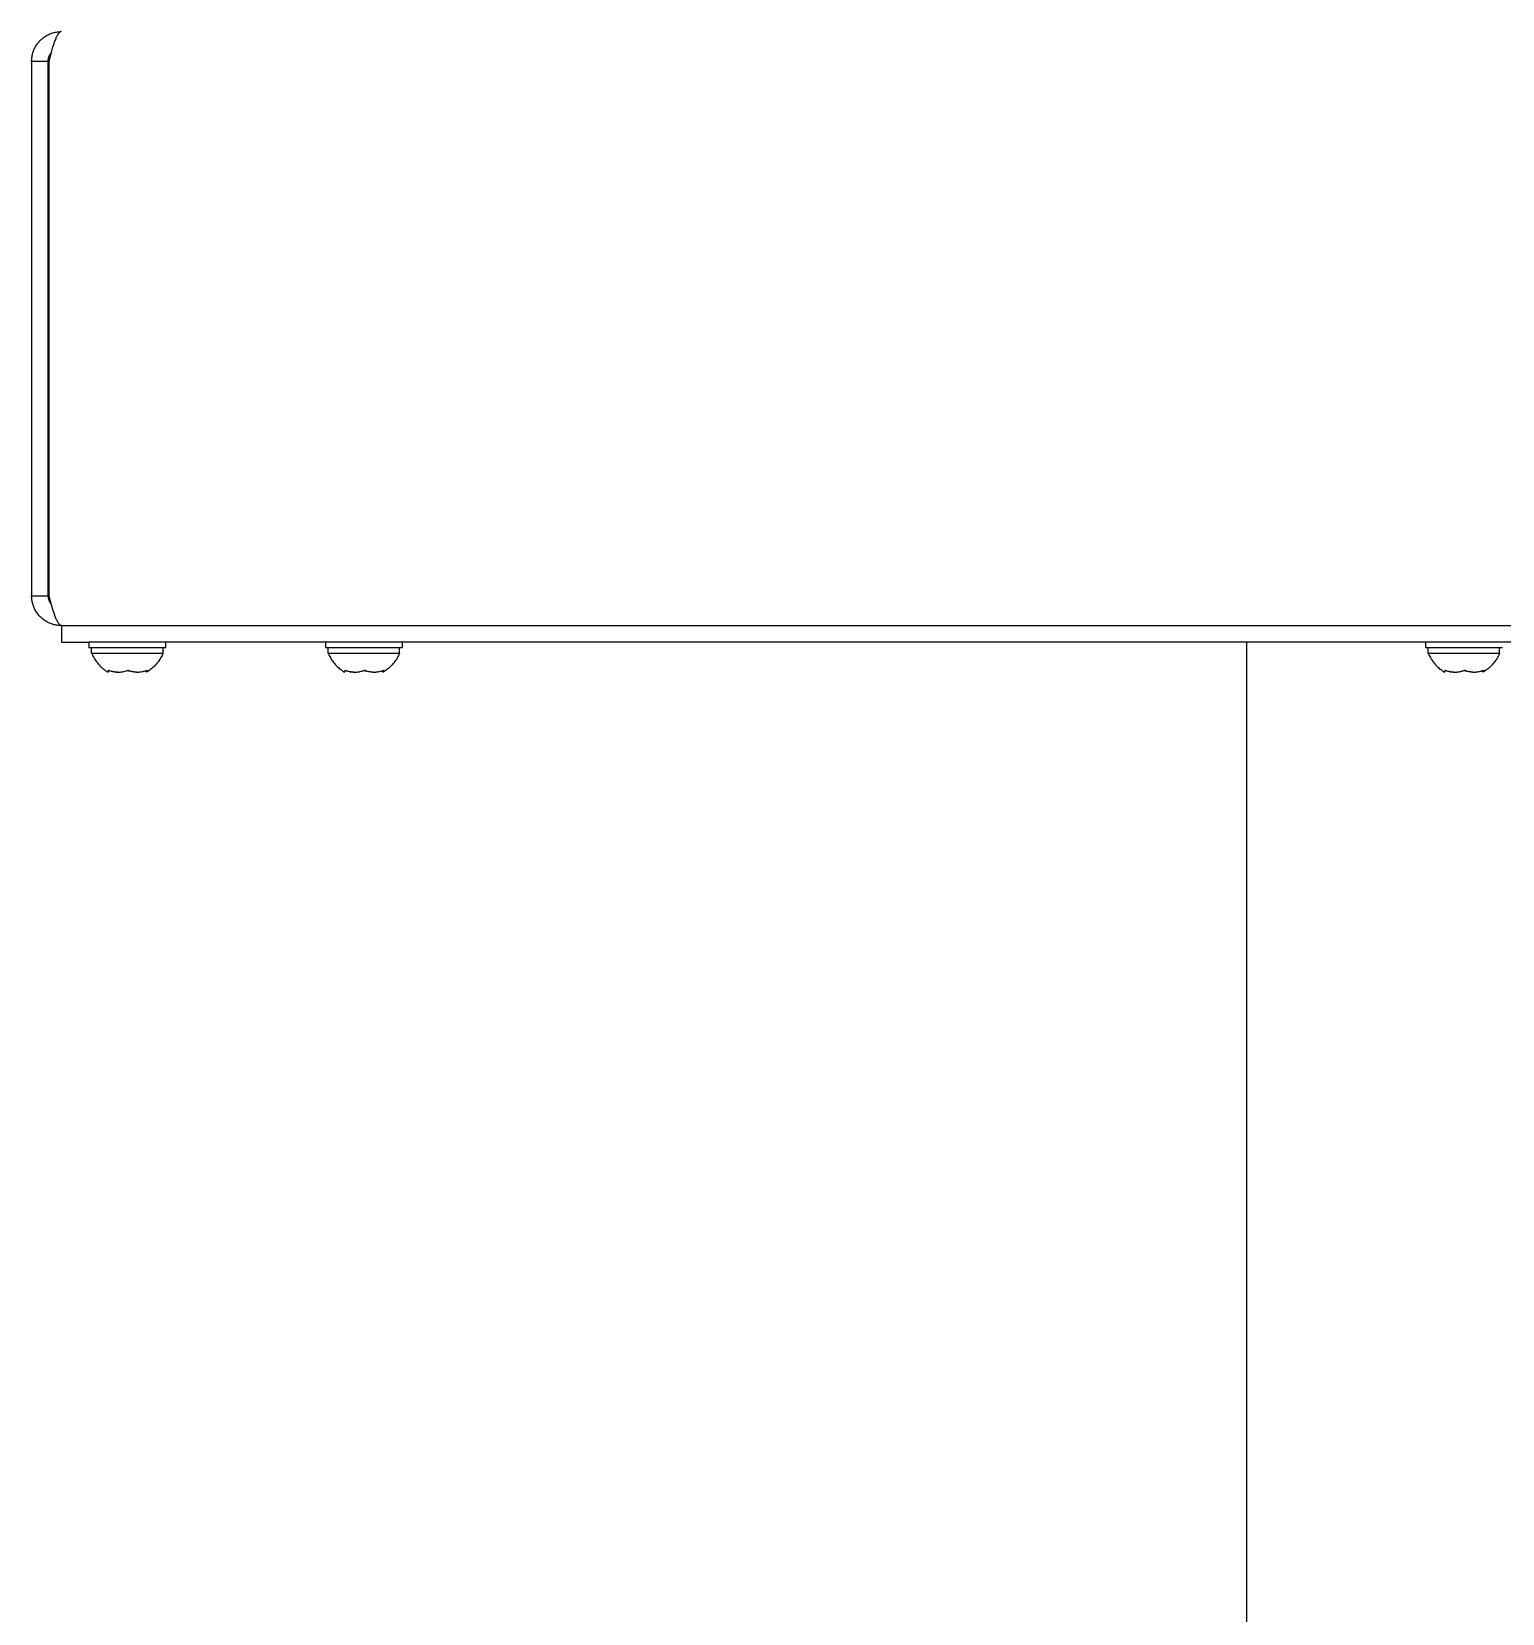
# Model space of a CAD drawing. Header units: millimetres. Extents: x -2542 to 6192, y -257 to 5845.
# Drawn here: x -316.1 to -48.7, y 3750.3 to 4037.9 of the extents above; entities that cross this region are included whole.
import ezdxf

# ---------------------------------------------------------------- set-up
doc = ezdxf.new("R2010")
doc.units = ezdxf.units.MM
doc.header["$MEASUREMENT"] = 0
doc.layers.add('Utwórz2D linie widoczne', color=7, linetype='Continuous', true_color=0x000000)

msp = doc.modelspace()

# ---------------------------------------------------------------- linework, layer by layer
at = {"layer": 'Utwórz2D linie widoczne'}
for p, q in [((-315.35, 4035.17), (-315.25, 4035.33)), ((-315.25, 4035.33), (-315.16, 4035.47)), ((-315.16, 4035.47), (-315.06, 4035.62)), ((-315.06, 4035.62), (-314.95, 4035.76)), ((-314.95, 4035.76), (-314.84, 4035.9)), ((-314.84, 4035.9), (-314.73, 4036.03)), ((-314.73, 4036.03), (-314.61, 4036.17)), ((-314.61, 4036.17), (-314.49, 4036.29)), ((-314.49, 4036.29), (-314.36, 4036.42)), ((-314.36, 4036.42), (-314.23, 4036.53)), ((-314.23, 4036.53), (-314.09, 4036.65)), ((-314.09, 4036.65), (-313.96, 4036.76)), ((-313.96, 4036.76), (-313.81, 4036.86)), ((-313.81, 4036.86), (-313.67, 4036.96)), ((-313.67, 4036.96), (-313.52, 4037.06)), ((-313.52, 4037.06), (-313.37, 4037.15)), ((-313.37, 4037.15), (-313.21, 4037.24)), ((-313.21, 4037.24), (-313.06, 4037.32)), ((-313.06, 4037.32), (-312.9, 4037.39)), ((-312.9, 4037.39), (-312.74, 4037.46)), ((-312.74, 4037.46), (-312.57, 4037.53)), ((-312.57, 4037.53), (-312.4, 4037.59)), ((-312.4, 4037.59), (-312.24, 4037.64)), ((-312.11, 4035.46), (-312.25, 4035.02)), ((-312.24, 4037.64), (-312.07, 4037.69)), ((-311.96, 4035.9), (-312.11, 4035.46)), ((-312.07, 4037.69), (-311.9, 4037.73)), ((-311.84, 4036.24), (-311.96, 4035.9)), ((-311.9, 4037.73), (-311.72, 4037.77)), ((-311.7, 4036.58), (-311.84, 4036.24)), ((-311.72, 4037.77), (-311.54, 4037.8)), ((-311.64, 4036.72), (-311.7, 4036.58)), ((-311.58, 4036.86), (-311.64, 4036.72)), ((-311.52, 4037), (-311.58, 4036.86)), ((-311.54, 4037.8), (-311.36, 4037.83)), ((-311.45, 4037.13), (-311.52, 4037)), ((-311.39, 4037.24), (-311.45, 4037.13)), ((-311.36, 4037.29), (-311.39, 4037.24)), ((-311.36, 4037.83), (-311.17, 4037.85)), ((-311.33, 4037.34), (-311.36, 4037.29)), ((-311.29, 4037.39), (-311.33, 4037.34)), ((-311.26, 4037.44), (-311.29, 4037.39)), ((-311.23, 4037.49), (-311.26, 4037.44)), ((-311.19, 4037.54), (-311.23, 4037.49)), ((-311.16, 4037.57), (-311.19, 4037.54)), ((-311.17, 4037.85), (-310.99, 4037.86)), ((-311.14, 4037.6), (-311.16, 4037.57)), ((-311.11, 4037.63), (-311.14, 4037.6)), ((-311.09, 4037.65), (-311.11, 4037.63)), ((-311.08, 4037.67), (-311.09, 4037.65)), ((-311.06, 4037.68), (-311.08, 4037.67)), ((-311.05, 4037.7), (-311.06, 4037.68)), ((-311.03, 4037.71), (-311.05, 4037.7)), ((-311.02, 4037.72), (-311.03, 4037.71)), ((-311, 4037.74), (-311.02, 4037.72)), ((-310.98, 4037.75), (-311, 4037.74)), ((-310.99, 4037.86), (-310.8, 4037.87)), ((-310.97, 4037.76), (-310.98, 4037.75)), ((-310.95, 4037.78), (-310.97, 4037.76)), ((-310.93, 4037.79), (-310.95, 4037.78)), ((-310.92, 4037.79), (-310.93, 4037.79)), ((-310.91, 4037.8), (-310.92, 4037.79)), ((-310.89, 4037.81), (-310.91, 4037.8)), ((-310.88, 4037.82), (-310.89, 4037.81)), ((-310.86, 4037.83), (-310.88, 4037.82)), ((-310.85, 4037.83), (-310.86, 4037.83)), ((-310.83, 4037.84), (-310.85, 4037.83)), ((-310.82, 4037.85), (-310.83, 4037.84)), ((-310.81, 4037.85), (-310.82, 4037.85)), ((-310.8, 4037.85), (-310.81, 4037.85)), ((-310.79, 4037.85), (-310.8, 4037.85)), ((-310.78, 4037.86), (-310.79, 4037.86)), ((-310.79, 4037.86), (-310.79, 4037.85)), ((-310.77, 4037.86), (-310.78, 4037.86)), ((-310.76, 4037.86), (-310.77, 4037.86)), ((-310.75, 4037.87), (-310.76, 4037.86)), ((-310.74, 4037.87), (-310.75, 4037.87)), ((-310.75, 4037.87), (-310.75, 4037.87)), ((-310.73, 4037.87), (-310.74, 4037.87)), ((-310.72, 4037.87), (-310.73, 4037.87)), ((-310.71, 4037.87), (-310.72, 4037.87)), ((-310.71, 4037.87), (-310.71, 4037.87)), ((-316.07, 4032.65), (-316.06, 4032.83)), ((-316.07, 4032.47), (-316.07, 4032.65)), ((-313.07, 4032.47), (-316.07, 4032.47)), ((-316.07, 4032.47), (-316.07, 3935.27)), ((-316.06, 4032.83), (-316.04, 4033)), ((-316.04, 4033), (-316.02, 4033.18)), ((-316.02, 4033.18), (-316, 4033.35)), ((-316, 4033.35), (-315.97, 4033.53)), ((-315.97, 4033.53), (-315.93, 4033.7)), ((-315.93, 4033.7), (-315.89, 4033.87)), ((-315.89, 4033.87), (-315.84, 4034.04)), ((-315.84, 4034.04), (-315.78, 4034.21)), ((-315.78, 4034.21), (-315.72, 4034.38)), ((-315.72, 4034.38), (-315.66, 4034.54)), ((-315.66, 4034.54), (-315.59, 4034.7)), ((-315.59, 4034.7), (-315.51, 4034.86)), ((-315.51, 4034.86), (-315.43, 4035.02)), ((-315.43, 4035.02), (-315.35, 4035.17)), ((-313.07, 4032.56), (-313.06, 4032.64)), ((-313.07, 4032.47), (-313.07, 4032.56)), ((-313.07, 3935.27), (-313.07, 4032.47)), ((-313.06, 4032.72), (-313.05, 4032.81)), ((-313.06, 4032.64), (-313.06, 4032.72)), ((-313.05, 4032.81), (-313.03, 4032.89)), ((-313.03, 4032.89), (-313.02, 4032.97)), ((-313.02, 4032.97), (-313, 4033.05)), ((-313, 4033.05), (-312.98, 4033.13)), ((-312.98, 4033.13), (-312.95, 4033.21)), ((-312.25, 4035.02), (-312.97, 4032.47)), ((-312.97, 4032.47), (-312.97, 3935.27)), ((-312.95, 4033.21), (-312.93, 4033.29)), ((-312.93, 4033.29), (-312.9, 4033.37)), ((-312.9, 4033.37), (-312.86, 4033.45)), ((-312.86, 4033.45), (-312.83, 4033.52)), ((-312.83, 4033.52), (-312.79, 4033.6)), ((-312.79, 4033.6), (-312.75, 4033.67)), ((-312.75, 4033.67), (-312.71, 4033.74)), ((-312.71, 4033.74), (-312.66, 4033.81)), ((-312.66, 4033.81), (-312.61, 4033.88)), ((-312.61, 4033.88), (-312.56, 4033.95)), ((-316.07, 3935.27), (-313.07, 3935.27)), ((-316.07, 3935.09), (-316.07, 3935.27)), ((-316.06, 3934.91), (-316.07, 3935.09)), ((-316.04, 3934.72), (-316.06, 3934.91)), ((-316.02, 3934.54), (-316.04, 3934.72)), ((-313.07, 3935.27), (-313.07, 3935.19)), ((-313.07, 3935.19), (-313.06, 3935.11)), ((-313.06, 3935.11), (-313.06, 3935.03)), ((-313.06, 3935.03), (-313.05, 3934.95)), ((-313.05, 3934.95), (-313.04, 3934.87)), ((-313.04, 3934.87), (-313.02, 3934.79)), ((-313.02, 3934.79), (-313, 3934.71)), ((-313, 3934.71), (-312.98, 3934.64)), ((-312.98, 3934.64), (-312.96, 3934.56)), ((-312.97, 3935.27), (-312.52, 3933.71)), ((-315.99, 3934.36), (-316.02, 3934.54)), ((-315.96, 3934.18), (-315.99, 3934.36)), ((-315.92, 3934), (-315.96, 3934.18)), ((-315.87, 3933.82), (-315.92, 3934)), ((-315.82, 3933.64), (-315.87, 3933.82)), ((-315.76, 3933.47), (-315.82, 3933.64)), ((-315.69, 3933.29), (-315.76, 3933.47)), ((-315.62, 3933.12), (-315.69, 3933.29)), ((-315.55, 3932.95), (-315.62, 3933.12)), ((-315.46, 3932.79), (-315.55, 3932.95)), ((-315.38, 3932.63), (-315.46, 3932.79)), ((-315.28, 3932.47), (-315.38, 3932.63)), ((-315.18, 3932.31), (-315.28, 3932.47)), ((-315.08, 3932.16), (-315.18, 3932.31)), ((-314.97, 3932.01), (-315.08, 3932.16)), ((-314.86, 3931.87), (-314.97, 3932.01)), ((-314.74, 3931.73), (-314.86, 3931.87)), ((-314.62, 3931.59), (-314.74, 3931.73)), ((-312.96, 3934.56), (-312.93, 3934.48)), ((-312.93, 3934.48), (-312.91, 3934.41)), ((-312.91, 3934.41), (-312.88, 3934.33)), ((-312.88, 3934.33), (-312.84, 3934.26)), ((-312.84, 3934.26), (-312.81, 3934.18)), ((-312.81, 3934.18), (-312.77, 3934.11)), ((-312.77, 3934.11), (-312.73, 3934.04)), ((-312.73, 3934.04), (-312.69, 3933.97)), ((-312.69, 3933.97), (-312.64, 3933.91)), ((-312.64, 3933.91), (-312.59, 3933.84)), ((-312.59, 3933.84), (-312.55, 3933.78)), ((-312.52, 3933.71), (-312.2, 3932.64)), ((-312.2, 3932.64), (-312.05, 3932.2)), ((-312.05, 3932.2), (-311.9, 3931.77)), ((-311.9, 3931.77), (-311.77, 3931.43)), ((-314.49, 3931.46), (-314.62, 3931.59)), ((-314.35, 3931.33), (-314.49, 3931.46)), ((-314.22, 3931.2), (-314.35, 3931.33)), ((-314.08, 3931.09), (-314.22, 3931.2)), ((-313.93, 3930.97), (-314.08, 3931.09)), ((-313.78, 3930.86), (-313.93, 3930.97)), ((-313.63, 3930.76), (-313.78, 3930.86)), ((-313.47, 3930.66), (-313.63, 3930.76)), ((-313.32, 3930.57), (-313.47, 3930.66)), ((-313.15, 3930.48), (-313.32, 3930.57)), ((-312.99, 3930.4), (-313.15, 3930.48)), ((-312.82, 3930.32), (-312.99, 3930.4)), ((-312.65, 3930.25), (-312.82, 3930.32)), ((-312.48, 3930.19), (-312.65, 3930.25)), ((-312.3, 3930.13), (-312.48, 3930.19)), ((-312.13, 3930.07), (-312.3, 3930.13)), ((-311.95, 3930.03), (-312.13, 3930.07)), ((-311.77, 3929.99), (-311.95, 3930.03)), ((-311.77, 3931.43), (-311.71, 3931.27)), ((-311.59, 3929.95), (-311.77, 3929.99)), ((-311.71, 3931.27), (-311.64, 3931.1)), ((-311.64, 3931.1), (-311.57, 3930.96)), ((-311.4, 3929.92), (-311.59, 3929.95)), ((-311.57, 3930.96), (-311.51, 3930.83)), ((-311.51, 3930.83), (-311.44, 3930.69)), ((-311.44, 3930.69), (-311.37, 3930.56)), ((-311.22, 3929.9), (-311.4, 3929.92)), ((-311.37, 3930.56), (-311.31, 3930.46)), ((-311.31, 3930.46), (-311.28, 3930.41)), ((-311.28, 3930.41), (-311.24, 3930.36)), ((-311.24, 3930.36), (-311.21, 3930.31)), ((-311.04, 3929.89), (-311.22, 3929.9)), ((-311.21, 3930.31), (-311.18, 3930.26)), ((-311.18, 3930.26), (-311.14, 3930.22)), ((-311.14, 3930.22), (-311.1, 3930.17)), ((-311.1, 3930.17), (-311.07, 3930.14)), ((-311.07, 3930.14), (-311.05, 3930.11)), ((-311.05, 3930.11), (-311.02, 3930.08)), ((-310.85, 3929.88), (-311.04, 3929.89)), ((-311.02, 3930.08), (-311, 3930.06)), ((-311, 3930.06), (-310.99, 3930.05)), ((-310.99, 3930.05), (-310.97, 3930.04)), ((-310.97, 3930.04), (-310.95, 3930.02)), ((-310.95, 3930.02), (-310.94, 3930.01)), ((-310.94, 3930.01), (-310.92, 3930)), ((-310.92, 3930), (-310.9, 3929.98)), ((-310.9, 3929.98), (-310.89, 3929.97)), ((-310.89, 3929.97), (-310.87, 3929.96)), ((-310.87, 3929.96), (-310.85, 3929.95)), ((-310.85, 3929.95), (-310.84, 3929.94)), ((-310.67, 3929.87), (-310.85, 3929.88)), ((-310.84, 3929.94), (-310.82, 3929.93)), ((-310.82, 3929.93), (-310.81, 3929.93)), ((-310.81, 3929.93), (-310.79, 3929.92)), ((-310.79, 3929.92), (-310.78, 3929.91)), ((-310.78, 3929.91), (-310.76, 3929.91)), ((-310.76, 3929.91), (-310.75, 3929.9)), ((-310.75, 3929.9), (-310.73, 3929.89)), ((-310.73, 3929.89), (-310.71, 3929.89)), ((-310.71, 3929.89), (-310.71, 3929.89)), ((-310.71, 3929.89), (-310.7, 3929.89)), ((-310.7, 3929.89), (-310.69, 3929.88)), ((-310.69, 3929.88), (-310.68, 3929.88)), ((-310.68, 3929.88), (-310.67, 3929.88)), ((-310.67, 3929.88), (-310.67, 3929.87)), ((-310.67, 3929.88), (-310.66, 3929.88)), ((-310.64, 3929.87), (-310.67, 3929.87)), ((-310.67, 3929.87), (-310.67, 3926.87)), ((-310.66, 3929.88), (-310.66, 3929.88)), ((-310.66, 3929.88), (-310.65, 3929.88)), ((-310.65, 3929.88), (-310.64, 3929.88)), ((-310.64, 3929.88), (-310.63, 3929.88)), ((-310.63, 3929.88), (-310.62, 3929.87)), ((-310.62, 3929.87), (-310.62, 3929.87)), ((-310.62, 3929.87), (-310.61, 3929.87)), ((-310.61, 3929.87), (-310.6, 3929.87)), ((-310.6, 3929.87), (199.26, 3929.87)), ((-310.67, 3926.87), (-305.67, 3926.87)), ((-305.67, 3926.87), (-305.67, 3925.87)), ((194.33, 3926.87), (-305.67, 3926.87)), ((-291.67, 3925.87), (-291.67, 3926.87)), ((-262.67, 3926.87), (-262.67, 3925.87)), ((-248.67, 3925.87), (-248.67, 3926.87)), ((-95.17, 3926.87), (-95.17, 3119.7)), ((-62.67, 3926.87), (-62.67, 3925.87)), ((-305.67, 3925.87), (-291.67, 3925.87)), ((-305.17, 3924.87), (-305.17, 3925.87)), ((-305.17, 3924.87), (-298.67, 3924.87)), ((-305.17, 3924.87), (-305.08, 3924.66)), ((-305.08, 3924.66), (-304.98, 3924.45)), ((-304.98, 3924.45), (-304.88, 3924.24)), ((-304.88, 3924.24), (-304.76, 3924.04)), ((-304.76, 3924.04), (-304.65, 3923.83)), ((-304.65, 3923.83), (-304.52, 3923.64)), ((-304.52, 3923.64), (-304.39, 3923.45)), ((-304.39, 3923.45), (-304.25, 3923.26)), ((-304.25, 3923.26), (-304.11, 3923.08)), ((-298.67, 3924.87), (-292.17, 3924.87)), ((-293.08, 3923.26), (-293.23, 3923.08)), ((-292.95, 3923.45), (-293.08, 3923.26)), ((-292.82, 3923.64), (-292.95, 3923.45)), ((-292.69, 3923.84), (-292.82, 3923.64)), ((-292.57, 3924.04), (-292.69, 3923.84)), ((-292.46, 3924.24), (-292.57, 3924.04)), ((-292.36, 3924.45), (-292.46, 3924.24)), ((-292.26, 3924.66), (-292.36, 3924.45)), ((-292.17, 3924.87), (-292.26, 3924.66)), ((-292.17, 3924.87), (-292.17, 3925.87)), ((-262.67, 3925.87), (-248.67, 3925.87)), ((-262.17, 3924.87), (-262.17, 3925.87)), ((-262.17, 3924.87), (-255.67, 3924.87)), ((-262.17, 3924.87), (-262.08, 3924.66)), ((-262.08, 3924.66), (-261.98, 3924.45)), ((-261.98, 3924.45), (-261.88, 3924.24)), ((-261.88, 3924.24), (-261.76, 3924.04)), ((-261.76, 3924.04), (-261.65, 3923.83)), ((-261.65, 3923.83), (-261.52, 3923.64)), ((-261.52, 3923.64), (-261.39, 3923.45)), ((-261.39, 3923.45), (-261.25, 3923.26)), ((-261.25, 3923.26), (-261.11, 3923.08)), ((-255.67, 3924.87), (-249.17, 3924.87)), ((-250.08, 3923.26), (-250.23, 3923.08)), ((-249.95, 3923.45), (-250.08, 3923.26)), ((-249.82, 3923.64), (-249.95, 3923.45)), ((-249.69, 3923.84), (-249.82, 3923.64)), ((-249.57, 3924.04), (-249.69, 3923.84)), ((-249.46, 3924.24), (-249.57, 3924.04)), ((-249.36, 3924.45), (-249.46, 3924.24)), ((-249.26, 3924.66), (-249.36, 3924.45)), ((-249.17, 3924.87), (-249.26, 3924.66)), ((-249.17, 3924.87), (-249.17, 3925.87)), ((-62.67, 3925.87), (-48.67, 3925.87)), ((-62.17, 3924.87), (-62.17, 3925.87)), ((-62.17, 3924.87), (-55.67, 3924.87)), ((-62.17, 3924.87), (-62.08, 3924.66)), ((-62.08, 3924.66), (-61.98, 3924.45)), ((-61.98, 3924.45), (-61.88, 3924.24)), ((-61.88, 3924.24), (-61.76, 3924.04)), ((-61.76, 3924.04), (-61.65, 3923.83)), ((-61.65, 3923.83), (-61.52, 3923.64)), ((-61.52, 3923.64), (-61.39, 3923.45)), ((-61.39, 3923.45), (-61.25, 3923.26)), ((-61.25, 3923.26), (-61.11, 3923.08)), ((-55.67, 3924.87), (-49.17, 3924.87)), ((-50.08, 3923.26), (-50.23, 3923.08)), ((-49.95, 3923.45), (-50.08, 3923.26)), ((-49.82, 3923.64), (-49.95, 3923.45)), ((-49.69, 3923.84), (-49.82, 3923.64)), ((-49.57, 3924.04), (-49.69, 3923.84)), ((-49.46, 3924.24), (-49.57, 3924.04)), ((-49.36, 3924.45), (-49.46, 3924.24)), ((-49.26, 3924.66), (-49.36, 3924.45)), ((-49.17, 3924.87), (-49.26, 3924.66)), ((-49.17, 3924.87), (-49.17, 3925.87)), ((-304.11, 3923.08), (-303.96, 3922.9)), ((-303.96, 3922.9), (-303.8, 3922.72)), ((-303.8, 3922.72), (-303.64, 3922.56)), ((-303.64, 3922.56), (-303.48, 3922.39)), ((-303.48, 3922.39), (-303.3, 3922.24)), ((-303.3, 3922.24), (-303.13, 3922.09)), ((-303.13, 3922.09), (-302.95, 3921.94)), ((-302.95, 3921.94), (-302.76, 3921.8)), ((-302.76, 3921.8), (-302.57, 3921.67)), ((-302.57, 3921.67), (-302.37, 3921.54)), ((-302.37, 3921.54), (-302.17, 3921.42)), ((-302.17, 3921.42), (-302.16, 3921.44)), ((-302.16, 3921.44), (-302.15, 3921.45)), ((-302.15, 3921.45), (-302.14, 3921.46)), ((-302.14, 3921.48), (-302.13, 3921.49)), ((-302.14, 3921.46), (-302.14, 3921.48)), ((-302.13, 3921.49), (-302.12, 3921.51)), ((-302.12, 3921.52), (-302.11, 3921.54)), ((-302.12, 3921.51), (-302.12, 3921.52)), ((-302.11, 3921.56), (-302.1, 3921.57)), ((-302.11, 3921.54), (-302.11, 3921.56)), ((-302.1, 3921.59), (-302.09, 3921.6)), ((-302.1, 3921.57), (-302.1, 3921.59)), ((-301.96, 3921.66), (-302.09, 3921.71)), ((-302.09, 3921.64), (-302.08, 3921.65)), ((-302.09, 3921.62), (-302.09, 3921.64)), ((-302.09, 3921.6), (-302.09, 3921.62)), ((-302.08, 3921.75), (-302.08, 3921.77)), ((-302.08, 3921.77), (-301.93, 3921.71)), ((-302.08, 3921.73), (-302.08, 3921.75)), ((-302.08, 3921.72), (-302.08, 3921.73)), ((-302.08, 3921.7), (-302.08, 3921.72)), ((-302.08, 3921.68), (-302.08, 3921.7)), ((-302.08, 3921.67), (-302.08, 3921.68)), ((-302.08, 3921.65), (-302.08, 3921.67)), ((-301.82, 3921.61), (-301.96, 3921.66)), ((-301.93, 3921.71), (-301.77, 3921.65)), ((-301.69, 3921.57), (-301.82, 3921.61)), ((-301.77, 3921.65), (-301.61, 3921.61)), ((-301.55, 3921.54), (-301.69, 3921.57)), ((-301.61, 3921.61), (-301.45, 3921.56)), ((-301.41, 3921.51), (-301.55, 3921.54)), ((-301.45, 3921.56), (-301.29, 3921.53)), ((-301.27, 3921.48), (-301.41, 3921.51)), ((-301.29, 3921.53), (-301.13, 3921.49)), ((-301.13, 3921.46), (-301.27, 3921.48)), ((-301.13, 3921.49), (-300.96, 3921.47)), ((-300.99, 3921.44), (-301.13, 3921.46)), ((-300.85, 3921.43), (-300.99, 3921.44)), ((-300.96, 3921.47), (-300.8, 3921.45)), ((-300.7, 3921.42), (-300.85, 3921.43)), ((-300.8, 3921.45), (-300.63, 3921.43)), ((-300.56, 3921.42), (-300.7, 3921.42)), ((-300.63, 3921.43), (-300.47, 3921.42)), ((-300.42, 3921.42), (-300.56, 3921.42)), ((-300.47, 3921.42), (-300.3, 3921.42)), ((-300.3, 3921.42), (-300.13, 3921.42)), ((-300.13, 3921.42), (-299.97, 3921.43)), ((-299.97, 3921.43), (-299.8, 3921.45)), ((-299.8, 3921.45), (-299.64, 3921.47)), ((-299.64, 3921.47), (-299.47, 3921.49)), ((-299.47, 3921.49), (-299.31, 3921.52)), ((-299.31, 3921.52), (-299.15, 3921.56)), ((-299.15, 3921.56), (-298.99, 3921.6)), ((-298.99, 3921.6), (-298.83, 3921.65)), ((-298.83, 3921.65), (-298.67, 3921.71)), ((-298.67, 3921.71), (-298.59, 3921.74)), ((-298.52, 3921.65), (-298.67, 3921.71)), ((-298.59, 3921.74), (-298.51, 3921.77)), ((-298.37, 3921.61), (-298.52, 3921.65)), ((-298.51, 3921.77), (-298.37, 3921.71)), ((-298.37, 3921.71), (-298.22, 3921.66)), ((-298.21, 3921.57), (-298.37, 3921.61)), ((-298.22, 3921.66), (-298.08, 3921.61)), ((-298.06, 3921.53), (-298.21, 3921.57)), ((-298.08, 3921.61), (-297.93, 3921.57)), ((-297.9, 3921.5), (-298.06, 3921.53)), ((-297.93, 3921.57), (-297.78, 3921.53)), ((-297.75, 3921.47), (-297.9, 3921.5)), ((-297.78, 3921.53), (-297.63, 3921.5)), ((-297.59, 3921.45), (-297.75, 3921.47)), ((-297.63, 3921.5), (-297.48, 3921.47)), ((-297.43, 3921.44), (-297.59, 3921.45)), ((-297.48, 3921.47), (-297.33, 3921.45)), ((-297.27, 3921.43), (-297.43, 3921.44)), ((-297.33, 3921.45), (-297.18, 3921.44)), ((-297.12, 3921.42), (-297.27, 3921.43)), ((-297.18, 3921.44), (-297.03, 3921.43)), ((-296.96, 3921.42), (-297.12, 3921.42)), ((-297.03, 3921.43), (-296.87, 3921.42)), ((-296.87, 3921.42), (-296.72, 3921.42)), ((-296.72, 3921.42), (-296.57, 3921.43)), ((-296.57, 3921.43), (-296.42, 3921.44)), ((-296.42, 3921.44), (-296.27, 3921.45)), ((-296.27, 3921.45), (-296.11, 3921.47)), ((-296.11, 3921.47), (-295.96, 3921.5)), ((-295.96, 3921.5), (-295.82, 3921.53)), ((-295.82, 3921.53), (-295.67, 3921.57)), ((-295.67, 3921.57), (-295.52, 3921.61)), ((-295.52, 3921.61), (-295.38, 3921.66)), ((-295.38, 3921.66), (-295.23, 3921.71)), ((-295.24, 3921.64), (-295.25, 3921.71)), ((-295.23, 3921.58), (-295.24, 3921.64)), ((-295.23, 3921.71), (-295.09, 3921.77)), ((-295.22, 3921.55), (-295.23, 3921.58)), ((-295.22, 3921.53), (-295.22, 3921.55)), ((-295.21, 3921.51), (-295.22, 3921.53)), ((-295.21, 3921.49), (-295.21, 3921.51)), ((-295.21, 3921.48), (-295.21, 3921.49)), ((-295.2, 3921.47), (-295.21, 3921.48)), ((-295.2, 3921.46), (-295.2, 3921.47)), ((-295.2, 3921.45), (-295.2, 3921.46)), ((-295.2, 3921.46), (-295.2, 3921.46)), ((-295.19, 3921.45), (-295.2, 3921.45)), ((-295.2, 3921.45), (-295.2, 3921.45)), ((-295.19, 3921.44), (-295.19, 3921.45)), ((-295.19, 3921.43), (-295.19, 3921.44)), ((-295.19, 3921.44), (-295.19, 3921.44)), ((-295.19, 3921.44), (-295.19, 3921.44)), ((-295.19, 3921.44), (-295.19, 3921.44)), ((-295.18, 3921.43), (-295.19, 3921.43)), ((-295.19, 3921.43), (-295.19, 3921.43)), ((-295.19, 3921.43), (-295.19, 3921.43)), ((-295.19, 3921.43), (-295.19, 3921.43)), ((-295.19, 3921.43), (-295.19, 3921.43)), ((-295.18, 3921.42), (-295.18, 3921.43)), ((-295.18, 3921.43), (-295.18, 3921.43)), ((-295.18, 3921.43), (-295.18, 3921.43)), ((-295.18, 3921.43), (-295.18, 3921.43)), ((-295.18, 3921.43), (-295.18, 3921.43)), ((-295.18, 3921.43), (-295.18, 3921.43)), ((-295.18, 3921.43), (-295.18, 3921.43)), ((-295.17, 3921.42), (-295.18, 3921.42)), ((-295.18, 3921.42), (-295.18, 3921.42)), ((-295.18, 3921.42), (-295.18, 3921.42)), ((-295.18, 3921.42), (-295.18, 3921.42)), ((-295.18, 3921.42), (-295.18, 3921.42)), ((-295.18, 3921.42), (-295.18, 3921.42)), ((-295.18, 3921.42), (-295.18, 3921.42)), ((-295.18, 3921.42), (-295.18, 3921.42)), ((-295.18, 3921.42), (-295.18, 3921.42)), ((-295.16, 3921.42), (-295.17, 3921.42)), ((-295.17, 3921.42), (-295.17, 3921.42)), ((-295.17, 3921.42), (-295.17, 3921.42)), ((-295.17, 3921.42), (-295.17, 3921.42)), ((-295.17, 3921.42), (-295.17, 3921.42)), ((-295.17, 3921.42), (-295.17, 3921.42)), ((-295.17, 3921.42), (-295.17, 3921.42)), ((-295.17, 3921.42), (-295.17, 3921.42)), ((-295.17, 3921.42), (-295.17, 3921.42)), ((-295.17, 3921.42), (-295.17, 3921.42)), ((-295.17, 3921.42), (-295.17, 3921.42)), ((-295.17, 3921.42), (-295.17, 3921.42)), ((-295.17, 3921.42), (-295.17, 3921.42)), ((-295.17, 3921.42), (-295.17, 3921.42)), ((-295.17, 3921.42), (-295.17, 3921.42)), ((-295.17, 3921.42), (-295.17, 3921.42)), ((-294.96, 3921.55), (-295.16, 3921.43)), ((-295.15, 3921.44), (-295.16, 3921.43)), ((-295.16, 3921.43), (-295.16, 3921.43)), ((-295.16, 3921.43), (-295.16, 3921.43)), ((-295.16, 3921.43), (-295.16, 3921.43)), ((-295.16, 3921.43), (-295.16, 3921.43)), ((-295.16, 3921.43), (-295.16, 3921.43)), ((-295.16, 3921.43), (-295.16, 3921.43)), ((-295.16, 3921.43), (-295.16, 3921.43)), ((-295.16, 3921.43), (-295.16, 3921.43)), ((-295.16, 3921.43), (-295.16, 3921.43)), ((-295.16, 3921.43), (-295.16, 3921.43)), ((-295.16, 3921.43), (-295.16, 3921.43)), ((-295.16, 3921.43), (-295.16, 3921.43)), ((-295.16, 3921.43), (-295.16, 3921.42)), ((-295.16, 3921.42), (-295.16, 3921.42)), ((-295.16, 3921.42), (-295.16, 3921.42)), ((-295.14, 3921.46), (-295.15, 3921.46)), ((-295.15, 3921.46), (-295.15, 3921.45)), ((-295.15, 3921.45), (-295.15, 3921.45)), ((-295.15, 3921.45), (-295.15, 3921.44)), ((-295.15, 3921.44), (-295.15, 3921.44)), ((-295.15, 3921.44), (-295.15, 3921.44)), ((-295.15, 3921.44), (-295.15, 3921.44)), ((-295.13, 3921.5), (-295.14, 3921.48)), ((-295.14, 3921.48), (-295.14, 3921.47)), ((-295.14, 3921.47), (-295.14, 3921.46)), ((-295.12, 3921.54), (-295.13, 3921.52)), ((-295.13, 3921.52), (-295.13, 3921.5)), ((-295.11, 3921.62), (-295.12, 3921.57)), ((-295.12, 3921.57), (-295.12, 3921.54)), ((-295.1, 3921.69), (-295.11, 3921.62)), ((-295.09, 3921.77), (-295.1, 3921.69)), ((-294.77, 3921.67), (-294.96, 3921.55)), ((-294.58, 3921.8), (-294.77, 3921.67)), ((-294.39, 3921.94), (-294.58, 3921.8)), ((-294.21, 3922.09), (-294.39, 3921.94)), ((-294.03, 3922.24), (-294.21, 3922.09)), ((-293.86, 3922.4), (-294.03, 3922.24)), ((-293.69, 3922.56), (-293.86, 3922.4)), ((-293.53, 3922.73), (-293.69, 3922.56)), ((-293.38, 3922.9), (-293.53, 3922.73)), ((-293.23, 3923.08), (-293.38, 3922.9)), ((-261.11, 3923.08), (-260.96, 3922.9)), ((-260.96, 3922.9), (-260.8, 3922.72)), ((-260.8, 3922.72), (-260.64, 3922.56)), ((-260.64, 3922.56), (-260.48, 3922.39)), ((-260.48, 3922.39), (-260.3, 3922.24)), ((-260.3, 3922.24), (-260.13, 3922.09)), ((-260.13, 3922.09), (-259.95, 3921.94)), ((-259.95, 3921.94), (-259.76, 3921.8)), ((-259.76, 3921.8), (-259.57, 3921.67)), ((-259.57, 3921.67), (-259.37, 3921.54)), ((-259.37, 3921.54), (-259.17, 3921.42)), ((-259.17, 3921.42), (-259.16, 3921.44)), ((-259.16, 3921.44), (-259.15, 3921.45)), ((-259.15, 3921.45), (-259.14, 3921.46)), ((-259.14, 3921.48), (-259.13, 3921.49)), ((-259.14, 3921.46), (-259.14, 3921.48)), ((-259.13, 3921.49), (-259.12, 3921.51)), ((-259.12, 3921.52), (-259.11, 3921.54)), ((-259.12, 3921.51), (-259.12, 3921.52)), ((-259.11, 3921.56), (-259.1, 3921.57)), ((-259.11, 3921.54), (-259.11, 3921.56)), ((-259.1, 3921.59), (-259.09, 3921.6)), ((-259.1, 3921.57), (-259.1, 3921.59)), ((-258.96, 3921.66), (-259.09, 3921.71)), ((-259.09, 3921.64), (-259.08, 3921.65)), ((-259.09, 3921.62), (-259.09, 3921.64)), ((-259.09, 3921.6), (-259.09, 3921.62)), ((-259.08, 3921.75), (-259.08, 3921.77)), ((-259.08, 3921.77), (-258.93, 3921.71)), ((-259.08, 3921.73), (-259.08, 3921.75)), ((-259.08, 3921.72), (-259.08, 3921.73)), ((-259.08, 3921.7), (-259.08, 3921.72)), ((-259.08, 3921.68), (-259.08, 3921.7)), ((-259.08, 3921.67), (-259.08, 3921.68)), ((-259.08, 3921.65), (-259.08, 3921.67)), ((-258.82, 3921.61), (-258.96, 3921.66)), ((-258.93, 3921.71), (-258.77, 3921.65)), ((-258.69, 3921.57), (-258.82, 3921.61)), ((-258.77, 3921.65), (-258.61, 3921.61)), ((-258.55, 3921.54), (-258.69, 3921.57)), ((-258.61, 3921.61), (-258.45, 3921.56)), ((-258.41, 3921.51), (-258.55, 3921.54)), ((-258.45, 3921.56), (-258.29, 3921.53)), ((-258.27, 3921.48), (-258.41, 3921.51)), ((-258.29, 3921.53), (-258.13, 3921.49)), ((-258.13, 3921.46), (-258.27, 3921.48)), ((-258.13, 3921.49), (-257.96, 3921.47)), ((-257.99, 3921.44), (-258.13, 3921.46)), ((-257.85, 3921.43), (-257.99, 3921.44)), ((-257.96, 3921.47), (-257.8, 3921.45)), ((-257.7, 3921.42), (-257.85, 3921.43)), ((-257.8, 3921.45), (-257.63, 3921.43)), ((-257.56, 3921.42), (-257.7, 3921.42)), ((-257.63, 3921.43), (-257.47, 3921.42)), ((-257.42, 3921.42), (-257.56, 3921.42)), ((-257.47, 3921.42), (-257.3, 3921.42)), ((-257.3, 3921.42), (-257.13, 3921.42)), ((-257.13, 3921.42), (-256.97, 3921.43)), ((-256.97, 3921.43), (-256.8, 3921.45)), ((-256.8, 3921.45), (-256.64, 3921.47)), ((-256.64, 3921.47), (-256.47, 3921.49)), ((-256.47, 3921.49), (-256.31, 3921.52)), ((-256.31, 3921.52), (-256.15, 3921.56)), ((-256.15, 3921.56), (-255.99, 3921.6)), ((-255.99, 3921.6), (-255.83, 3921.65)), ((-255.83, 3921.65), (-255.67, 3921.71)), ((-255.67, 3921.71), (-255.59, 3921.74)), ((-255.52, 3921.65), (-255.67, 3921.71)), ((-255.59, 3921.74), (-255.51, 3921.77)), ((-255.37, 3921.61), (-255.52, 3921.65)), ((-255.51, 3921.77), (-255.37, 3921.71)), ((-255.37, 3921.71), (-255.22, 3921.66)), ((-255.21, 3921.57), (-255.37, 3921.61)), ((-255.22, 3921.66), (-255.08, 3921.61)), ((-255.06, 3921.53), (-255.21, 3921.57)), ((-255.08, 3921.61), (-254.93, 3921.57)), ((-254.9, 3921.5), (-255.06, 3921.53)), ((-254.93, 3921.57), (-254.78, 3921.53)), ((-254.75, 3921.47), (-254.9, 3921.5)), ((-254.78, 3921.53), (-254.63, 3921.5)), ((-254.59, 3921.45), (-254.75, 3921.47)), ((-254.63, 3921.5), (-254.48, 3921.47)), ((-254.43, 3921.44), (-254.59, 3921.45)), ((-254.48, 3921.47), (-254.33, 3921.45)), ((-254.27, 3921.43), (-254.43, 3921.44)), ((-254.33, 3921.45), (-254.18, 3921.44)), ((-254.12, 3921.42), (-254.27, 3921.43)), ((-254.18, 3921.44), (-254.03, 3921.43)), ((-253.96, 3921.42), (-254.12, 3921.42)), ((-254.03, 3921.43), (-253.87, 3921.42)), ((-253.87, 3921.42), (-253.72, 3921.42)), ((-253.72, 3921.42), (-253.57, 3921.43)), ((-253.57, 3921.43), (-253.42, 3921.44)), ((-253.42, 3921.44), (-253.27, 3921.45)), ((-253.27, 3921.45), (-253.11, 3921.47)), ((-253.11, 3921.47), (-252.96, 3921.5)), ((-252.96, 3921.5), (-252.82, 3921.53)), ((-252.82, 3921.53), (-252.67, 3921.57)), ((-252.67, 3921.57), (-252.52, 3921.61)), ((-252.52, 3921.61), (-252.38, 3921.66)), ((-252.38, 3921.66), (-252.23, 3921.71)), ((-252.24, 3921.64), (-252.25, 3921.71)), ((-252.23, 3921.58), (-252.24, 3921.64)), ((-252.23, 3921.71), (-252.09, 3921.77)), ((-252.22, 3921.55), (-252.23, 3921.58)), ((-252.22, 3921.53), (-252.22, 3921.55)), ((-252.21, 3921.51), (-252.22, 3921.53)), ((-252.21, 3921.49), (-252.21, 3921.51)), ((-252.21, 3921.48), (-252.21, 3921.49)), ((-252.2, 3921.47), (-252.21, 3921.48)), ((-252.2, 3921.46), (-252.2, 3921.47)), ((-252.2, 3921.45), (-252.2, 3921.46)), ((-252.2, 3921.46), (-252.2, 3921.46)), ((-252.19, 3921.45), (-252.2, 3921.45)), ((-252.2, 3921.45), (-252.2, 3921.45)), ((-252.19, 3921.44), (-252.19, 3921.45)), ((-252.19, 3921.43), (-252.19, 3921.44)), ((-252.19, 3921.44), (-252.19, 3921.44)), ((-252.19, 3921.44), (-252.19, 3921.44)), ((-252.19, 3921.44), (-252.19, 3921.44)), ((-252.18, 3921.43), (-252.19, 3921.43)), ((-252.19, 3921.43), (-252.19, 3921.43)), ((-252.19, 3921.43), (-252.19, 3921.43)), ((-252.19, 3921.43), (-252.19, 3921.43)), ((-252.19, 3921.43), (-252.19, 3921.43)), ((-252.18, 3921.42), (-252.18, 3921.43)), ((-252.18, 3921.43), (-252.18, 3921.43)), ((-252.18, 3921.43), (-252.18, 3921.43)), ((-252.18, 3921.43), (-252.18, 3921.43)), ((-252.18, 3921.43), (-252.18, 3921.43)), ((-252.18, 3921.43), (-252.18, 3921.43)), ((-252.18, 3921.43), (-252.18, 3921.43)), ((-252.17, 3921.42), (-252.18, 3921.42)), ((-252.18, 3921.42), (-252.18, 3921.42)), ((-252.18, 3921.42), (-252.18, 3921.42)), ((-252.18, 3921.42), (-252.18, 3921.42)), ((-252.18, 3921.42), (-252.18, 3921.42)), ((-252.18, 3921.42), (-252.18, 3921.42)), ((-252.18, 3921.42), (-252.18, 3921.42)), ((-252.18, 3921.42), (-252.18, 3921.42)), ((-252.18, 3921.42), (-252.18, 3921.42)), ((-252.16, 3921.42), (-252.17, 3921.42)), ((-252.17, 3921.42), (-252.17, 3921.42)), ((-252.17, 3921.42), (-252.17, 3921.42)), ((-252.17, 3921.42), (-252.17, 3921.42)), ((-252.17, 3921.42), (-252.17, 3921.42)), ((-252.17, 3921.42), (-252.17, 3921.42)), ((-252.17, 3921.42), (-252.17, 3921.42)), ((-252.17, 3921.42), (-252.17, 3921.42)), ((-252.17, 3921.42), (-252.17, 3921.42)), ((-252.17, 3921.42), (-252.17, 3921.42)), ((-252.17, 3921.42), (-252.17, 3921.42)), ((-252.17, 3921.42), (-252.17, 3921.42)), ((-252.17, 3921.42), (-252.17, 3921.42)), ((-252.17, 3921.42), (-252.17, 3921.42)), ((-252.17, 3921.42), (-252.17, 3921.42)), ((-252.17, 3921.42), (-252.17, 3921.42)), ((-251.96, 3921.55), (-252.16, 3921.43)), ((-252.15, 3921.44), (-252.16, 3921.43)), ((-252.16, 3921.43), (-252.16, 3921.43)), ((-252.16, 3921.43), (-252.16, 3921.43)), ((-252.16, 3921.43), (-252.16, 3921.43)), ((-252.16, 3921.43), (-252.16, 3921.43)), ((-252.16, 3921.43), (-252.16, 3921.43)), ((-252.16, 3921.43), (-252.16, 3921.43)), ((-252.16, 3921.43), (-252.16, 3921.43)), ((-252.16, 3921.43), (-252.16, 3921.43)), ((-252.16, 3921.43), (-252.16, 3921.43)), ((-252.16, 3921.43), (-252.16, 3921.43)), ((-252.16, 3921.43), (-252.16, 3921.43)), ((-252.16, 3921.43), (-252.16, 3921.43)), ((-252.16, 3921.43), (-252.16, 3921.42)), ((-252.16, 3921.42), (-252.16, 3921.42)), ((-252.16, 3921.42), (-252.16, 3921.42)), ((-252.14, 3921.46), (-252.15, 3921.46)), ((-252.15, 3921.46), (-252.15, 3921.45)), ((-252.15, 3921.45), (-252.15, 3921.45)), ((-252.15, 3921.45), (-252.15, 3921.44)), ((-252.15, 3921.44), (-252.15, 3921.44)), ((-252.15, 3921.44), (-252.15, 3921.44)), ((-252.15, 3921.44), (-252.15, 3921.44)), ((-252.13, 3921.5), (-252.14, 3921.48)), ((-252.14, 3921.48), (-252.14, 3921.47)), ((-252.14, 3921.47), (-252.14, 3921.46)), ((-252.12, 3921.54), (-252.13, 3921.52)), ((-252.13, 3921.52), (-252.13, 3921.5)), ((-252.11, 3921.62), (-252.12, 3921.57)), ((-252.12, 3921.57), (-252.12, 3921.54)), ((-252.1, 3921.69), (-252.11, 3921.62)), ((-252.09, 3921.77), (-252.1, 3921.69)), ((-251.77, 3921.67), (-251.96, 3921.55)), ((-251.58, 3921.8), (-251.77, 3921.67)), ((-251.39, 3921.94), (-251.58, 3921.8)), ((-251.21, 3922.09), (-251.39, 3921.94)), ((-251.03, 3922.24), (-251.21, 3922.09)), ((-250.86, 3922.4), (-251.03, 3922.24)), ((-250.69, 3922.56), (-250.86, 3922.4)), ((-250.53, 3922.73), (-250.69, 3922.56)), ((-250.38, 3922.9), (-250.53, 3922.73)), ((-250.23, 3923.08), (-250.38, 3922.9)), ((-61.11, 3923.08), (-60.96, 3922.9)), ((-60.96, 3922.9), (-60.8, 3922.72)), ((-60.8, 3922.72), (-60.64, 3922.56)), ((-60.64, 3922.56), (-60.48, 3922.39)), ((-60.48, 3922.39), (-60.3, 3922.24)), ((-60.3, 3922.24), (-60.13, 3922.09)), ((-60.13, 3922.09), (-59.95, 3921.94)), ((-59.95, 3921.94), (-59.76, 3921.8)), ((-59.76, 3921.8), (-59.57, 3921.67)), ((-59.57, 3921.67), (-59.37, 3921.54)), ((-59.37, 3921.54), (-59.17, 3921.42)), ((-59.17, 3921.42), (-59.16, 3921.44)), ((-59.16, 3921.44), (-59.15, 3921.45)), ((-59.15, 3921.45), (-59.14, 3921.46)), ((-59.14, 3921.48), (-59.13, 3921.49)), ((-59.14, 3921.46), (-59.14, 3921.48)), ((-59.13, 3921.49), (-59.12, 3921.51)), ((-59.12, 3921.52), (-59.11, 3921.54)), ((-59.12, 3921.51), (-59.12, 3921.52)), ((-59.11, 3921.56), (-59.1, 3921.57)), ((-59.11, 3921.54), (-59.11, 3921.56)), ((-59.1, 3921.59), (-59.09, 3921.6)), ((-59.1, 3921.57), (-59.1, 3921.59)), ((-58.96, 3921.66), (-59.09, 3921.71)), ((-59.09, 3921.64), (-59.08, 3921.65)), ((-59.09, 3921.62), (-59.09, 3921.64)), ((-59.09, 3921.6), (-59.09, 3921.62)), ((-59.08, 3921.75), (-59.08, 3921.77)), ((-59.08, 3921.77), (-58.93, 3921.71)), ((-59.08, 3921.73), (-59.08, 3921.75)), ((-59.08, 3921.72), (-59.08, 3921.73)), ((-59.08, 3921.7), (-59.08, 3921.72)), ((-59.08, 3921.68), (-59.08, 3921.7)), ((-59.08, 3921.67), (-59.08, 3921.68)), ((-59.08, 3921.65), (-59.08, 3921.67)), ((-58.82, 3921.61), (-58.96, 3921.66)), ((-58.93, 3921.71), (-58.77, 3921.65)), ((-58.69, 3921.57), (-58.82, 3921.61)), ((-58.77, 3921.65), (-58.61, 3921.61)), ((-58.55, 3921.54), (-58.69, 3921.57)), ((-58.61, 3921.61), (-58.45, 3921.56)), ((-58.41, 3921.51), (-58.55, 3921.54)), ((-58.45, 3921.56), (-58.29, 3921.53)), ((-58.27, 3921.48), (-58.41, 3921.51)), ((-58.29, 3921.53), (-58.13, 3921.49)), ((-58.13, 3921.46), (-58.27, 3921.48)), ((-58.13, 3921.49), (-57.96, 3921.47)), ((-57.99, 3921.44), (-58.13, 3921.46)), ((-57.85, 3921.43), (-57.99, 3921.44)), ((-57.96, 3921.47), (-57.8, 3921.45)), ((-57.7, 3921.42), (-57.85, 3921.43)), ((-57.8, 3921.45), (-57.63, 3921.43)), ((-57.56, 3921.42), (-57.7, 3921.42)), ((-57.63, 3921.43), (-57.47, 3921.42)), ((-57.42, 3921.42), (-57.56, 3921.42)), ((-57.47, 3921.42), (-57.3, 3921.42)), ((-57.3, 3921.42), (-57.13, 3921.42)), ((-57.13, 3921.42), (-56.97, 3921.43)), ((-56.97, 3921.43), (-56.8, 3921.45)), ((-56.8, 3921.45), (-56.64, 3921.47)), ((-56.64, 3921.47), (-56.47, 3921.49)), ((-56.47, 3921.49), (-56.31, 3921.52)), ((-56.31, 3921.52), (-56.15, 3921.56)), ((-56.15, 3921.56), (-55.99, 3921.6)), ((-55.99, 3921.6), (-55.83, 3921.65)), ((-55.83, 3921.65), (-55.67, 3921.71)), ((-55.67, 3921.71), (-55.59, 3921.74)), ((-55.52, 3921.65), (-55.67, 3921.71)), ((-55.59, 3921.74), (-55.51, 3921.77)), ((-55.37, 3921.61), (-55.52, 3921.65)), ((-55.51, 3921.77), (-55.37, 3921.71)), ((-55.37, 3921.71), (-55.22, 3921.66)), ((-55.21, 3921.57), (-55.37, 3921.61)), ((-55.22, 3921.66), (-55.08, 3921.61)), ((-55.06, 3921.53), (-55.21, 3921.57)), ((-55.08, 3921.61), (-54.93, 3921.57)), ((-54.9, 3921.5), (-55.06, 3921.53)), ((-54.93, 3921.57), (-54.78, 3921.53)), ((-54.75, 3921.47), (-54.9, 3921.5)), ((-54.78, 3921.53), (-54.63, 3921.5)), ((-54.59, 3921.45), (-54.75, 3921.47)), ((-54.63, 3921.5), (-54.48, 3921.47)), ((-54.43, 3921.44), (-54.59, 3921.45)), ((-54.48, 3921.47), (-54.33, 3921.45)), ((-54.27, 3921.43), (-54.43, 3921.44)), ((-54.33, 3921.45), (-54.18, 3921.44)), ((-54.12, 3921.42), (-54.27, 3921.43)), ((-54.18, 3921.44), (-54.03, 3921.43)), ((-53.96, 3921.42), (-54.12, 3921.42)), ((-54.03, 3921.43), (-53.87, 3921.42)), ((-53.87, 3921.42), (-53.72, 3921.42)), ((-53.72, 3921.42), (-53.57, 3921.43)), ((-53.57, 3921.43), (-53.42, 3921.44)), ((-53.42, 3921.44), (-53.27, 3921.45)), ((-53.27, 3921.45), (-53.11, 3921.47)), ((-53.11, 3921.47), (-52.96, 3921.5)), ((-52.96, 3921.5), (-52.82, 3921.53)), ((-52.82, 3921.53), (-52.67, 3921.57)), ((-52.67, 3921.57), (-52.52, 3921.61)), ((-52.52, 3921.61), (-52.38, 3921.66)), ((-52.38, 3921.66), (-52.23, 3921.71)), ((-52.24, 3921.64), (-52.25, 3921.71)), ((-52.23, 3921.58), (-52.24, 3921.64)), ((-52.23, 3921.71), (-52.09, 3921.77)), ((-52.22, 3921.55), (-52.23, 3921.58)), ((-52.22, 3921.53), (-52.22, 3921.55)), ((-52.21, 3921.51), (-52.22, 3921.53)), ((-52.21, 3921.49), (-52.21, 3921.51)), ((-52.21, 3921.48), (-52.21, 3921.49)), ((-52.2, 3921.47), (-52.21, 3921.48)), ((-52.2, 3921.46), (-52.2, 3921.47)), ((-52.2, 3921.45), (-52.2, 3921.46)), ((-52.2, 3921.46), (-52.2, 3921.46)), ((-52.19, 3921.45), (-52.2, 3921.45)), ((-52.2, 3921.45), (-52.2, 3921.45)), ((-52.19, 3921.44), (-52.19, 3921.45)), ((-52.19, 3921.43), (-52.19, 3921.44)), ((-52.19, 3921.44), (-52.19, 3921.44)), ((-52.19, 3921.44), (-52.19, 3921.44)), ((-52.19, 3921.44), (-52.19, 3921.44)), ((-52.18, 3921.43), (-52.19, 3921.43)), ((-52.19, 3921.43), (-52.19, 3921.43)), ((-52.19, 3921.43), (-52.19, 3921.43)), ((-52.19, 3921.43), (-52.19, 3921.43)), ((-52.19, 3921.43), (-52.19, 3921.43)), ((-52.18, 3921.42), (-52.18, 3921.43)), ((-52.18, 3921.43), (-52.18, 3921.43)), ((-52.18, 3921.43), (-52.18, 3921.43)), ((-52.18, 3921.43), (-52.18, 3921.43)), ((-52.18, 3921.43), (-52.18, 3921.43)), ((-52.18, 3921.43), (-52.18, 3921.43)), ((-52.18, 3921.43), (-52.18, 3921.43)), ((-52.17, 3921.42), (-52.18, 3921.42)), ((-52.18, 3921.42), (-52.18, 3921.42)), ((-52.18, 3921.42), (-52.18, 3921.42)), ((-52.18, 3921.42), (-52.18, 3921.42)), ((-52.18, 3921.42), (-52.18, 3921.42)), ((-52.18, 3921.42), (-52.18, 3921.42)), ((-52.18, 3921.42), (-52.18, 3921.42)), ((-52.18, 3921.42), (-52.18, 3921.42)), ((-52.18, 3921.42), (-52.18, 3921.42)), ((-52.16, 3921.42), (-52.17, 3921.42)), ((-52.17, 3921.42), (-52.17, 3921.42)), ((-52.17, 3921.42), (-52.17, 3921.42)), ((-52.17, 3921.42), (-52.17, 3921.42)), ((-52.17, 3921.42), (-52.17, 3921.42)), ((-52.17, 3921.42), (-52.17, 3921.42)), ((-52.17, 3921.42), (-52.17, 3921.42)), ((-52.17, 3921.42), (-52.17, 3921.42)), ((-52.17, 3921.42), (-52.17, 3921.42)), ((-52.17, 3921.42), (-52.17, 3921.42)), ((-52.17, 3921.42), (-52.17, 3921.42)), ((-52.17, 3921.42), (-52.17, 3921.42)), ((-52.17, 3921.42), (-52.17, 3921.42)), ((-52.17, 3921.42), (-52.17, 3921.42)), ((-52.17, 3921.42), (-52.17, 3921.42)), ((-52.17, 3921.42), (-52.17, 3921.42)), ((-51.96, 3921.55), (-52.16, 3921.43)), ((-52.15, 3921.44), (-52.16, 3921.43)), ((-52.16, 3921.43), (-52.16, 3921.43)), ((-52.16, 3921.43), (-52.16, 3921.43)), ((-52.16, 3921.43), (-52.16, 3921.43)), ((-52.16, 3921.43), (-52.16, 3921.43)), ((-52.16, 3921.43), (-52.16, 3921.43)), ((-52.16, 3921.43), (-52.16, 3921.43)), ((-52.16, 3921.43), (-52.16, 3921.43)), ((-52.16, 3921.43), (-52.16, 3921.43)), ((-52.16, 3921.43), (-52.16, 3921.43)), ((-52.16, 3921.43), (-52.16, 3921.43)), ((-52.16, 3921.43), (-52.16, 3921.43)), ((-52.16, 3921.43), (-52.16, 3921.43)), ((-52.16, 3921.43), (-52.16, 3921.42)), ((-52.16, 3921.42), (-52.16, 3921.42)), ((-52.16, 3921.42), (-52.16, 3921.42)), ((-52.14, 3921.46), (-52.15, 3921.46)), ((-52.15, 3921.46), (-52.15, 3921.45)), ((-52.15, 3921.45), (-52.15, 3921.45)), ((-52.15, 3921.45), (-52.15, 3921.44)), ((-52.15, 3921.44), (-52.15, 3921.44)), ((-52.15, 3921.44), (-52.15, 3921.44)), ((-52.15, 3921.44), (-52.15, 3921.44)), ((-52.13, 3921.5), (-52.14, 3921.48)), ((-52.14, 3921.48), (-52.14, 3921.47)), ((-52.14, 3921.47), (-52.14, 3921.46)), ((-52.12, 3921.54), (-52.13, 3921.52)), ((-52.13, 3921.52), (-52.13, 3921.5)), ((-52.11, 3921.62), (-52.12, 3921.57)), ((-52.12, 3921.57), (-52.12, 3921.54)), ((-52.1, 3921.69), (-52.11, 3921.62)), ((-52.09, 3921.77), (-52.1, 3921.69)), ((-51.77, 3921.67), (-51.96, 3921.55)), ((-51.58, 3921.8), (-51.77, 3921.67)), ((-51.39, 3921.94), (-51.58, 3921.8)), ((-51.21, 3922.09), (-51.39, 3921.94)), ((-51.03, 3922.24), (-51.21, 3922.09)), ((-50.86, 3922.4), (-51.03, 3922.24)), ((-50.69, 3922.56), (-50.86, 3922.4)), ((-50.53, 3922.73), (-50.69, 3922.56)), ((-50.38, 3922.9), (-50.53, 3922.73)), ((-50.23, 3923.08), (-50.38, 3922.9))]:
    msp.add_line(p, q, dxfattribs=at)

doc.saveas('drawing.dxf')
